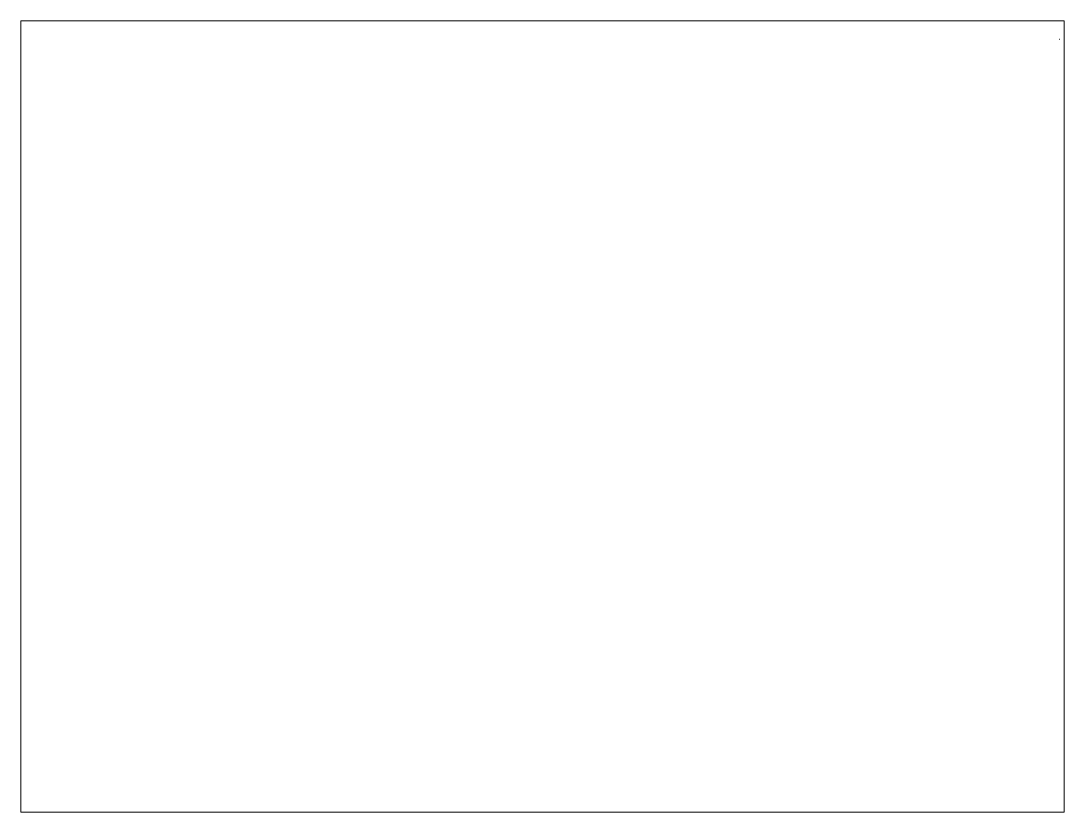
# Paper-space layout 'Layout1' of a CAD drawing. Header units: millimetres. Extents: x 26 to 231, y 20 to 176.
# The model-space entities are those that its viewports show. They can reach past a viewport. Long polylines and large blocks are cut down to what shows.
import ezdxf

# ---------------------------------------------------------------- set-up
doc = ezdxf.new("R2010")
doc.units = ezdxf.units.MM

msp = doc.modelspace()

# ---------------------------------------------------------------- linework, layer by layer
msp.add_line((3549.3, 2672), (3548.8, 2672))

psp = doc.layouts.get("Layout1")

# ---------------------------------------------------------------- viewports
at = {"layer": '0', "view_target_point": (1773.4, 1336.83)}
psp.add_viewport(center=(128.5, 97.5), size=(205.6, 156), view_center_point=(859.75, 666.74), view_height=1402.6271, dxfattribs=at)

doc.saveas('drawing.dxf')
